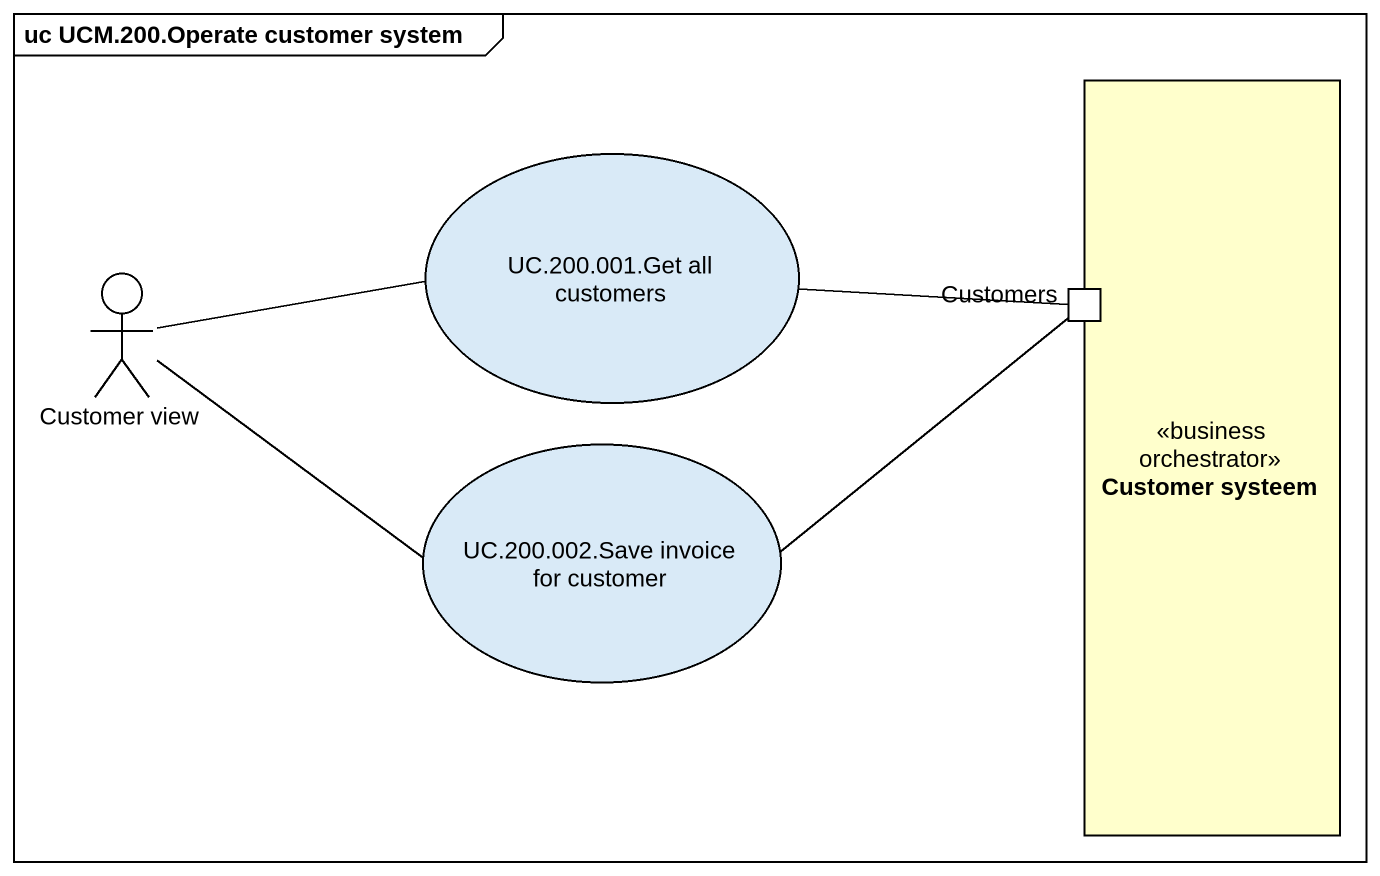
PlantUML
@startuml
mainframe uc UCM.200.Operate customer system
rectangle "Customer systeem" as Customer_systeem <<business orchestrator>> {
  port Customers
}
usecase "UC.200.001.Get all customers" as UC_200_001_Get_all_customers
actor "Customer view" as Customer_view
usecase "UC.200.002.Save invoice for customer" as UC_200_002_Save_invoice_for
UC_200_001_Get_all_customers -right- Customers
Customer_view -right- UC_200_001_Get_all_customers
Customer_view -right- UC_200_002_Save_invoice_for
UC_200_002_Save_invoice_for -right- Customers
@enduml
